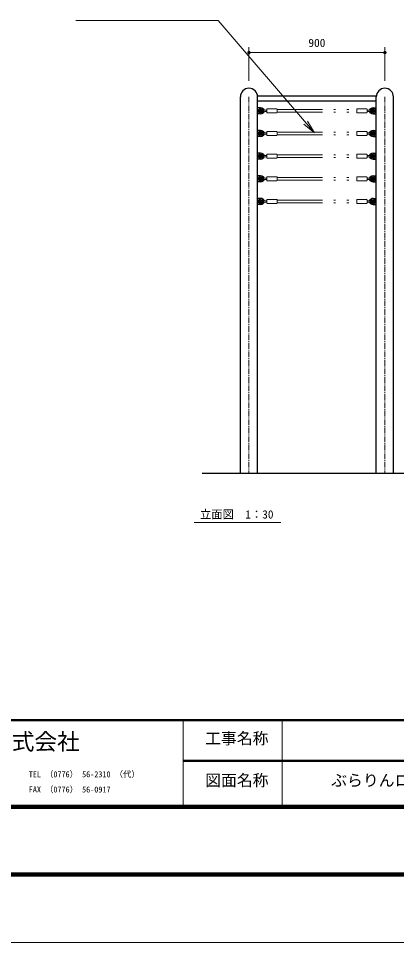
# Model space of a CAD drawing. Units: millimetres at full size, sheet at 1:30; details may follow other scales. Extents: x -600 to 13200, y -450 to 9360.
# Drawn here: x 5928 to 8432, y -450 to 5672 of the extents above; entities that cross this region are included whole.
import ezdxf
from ezdxf.enums import TextEntityAlignment as Align

# ---------------------------------------------------------------- set-up
doc = ezdxf.new("R2010")
doc.units = ezdxf.units.MM
doc.header["$LTSCALE"] = 30
for name, pattern in [('USER1', [1.874999, 1.25, -0.208333, 0.208333, -0.208333]), ('USER3', [21.250001, 10, -2.5, 0.416667, -2.5, 0.416667, -2.5, 0.416667, -2.5]), ('USER4', [15.416667, 10, -2.5, 0.416667, -2.5])]:
    doc.linetypes.add(name, pattern=pattern)
for name, color, linetype, lineweight in [('D-BMK', 2, 'USER4', 13), ('D-STR-1', 1, 'Continuous', 25), ('D-STR-2', 1, 'USER3', 13), ('D-STR-3', 8, 'Continuous', 13), ('D-STR-DIM', 7, 'Continuous', 18), ('D-STR-HTXT', 7, 'Continuous', 13), ('D-STR-TXT', 7, 'Continuous', 18), ('D-TTL', 2, 'Continuous', 140), ('D-TTL-FRAM', 7, 'Continuous', 50), ('D-TTL-TXT', 7, 'Continuous', 13), ('V-nasSTD', 3, 'Continuous', 140)]:
    doc.layers.add(name, color=color, linetype=linetype, lineweight=lineweight)
doc.styles.add('ＭＳ ゴシック', font='')
doc.styles.get('ＭＳ ゴシック').set_extended_font_data('MS Gothic')

# ---------------------------------------------------------------- blocks, each defined once
blk = doc.blocks.new('open_arrow')
at = {"color": 0, "linetype": 'Continuous', "lineweight": -2}
blk.add_lwpolyline([(7.5, 1.25), (0, 0), (7.5, -1.25)], dxfattribs=at)
blk = doc.blocks.new('filled_dot')
at = {"color": 0, "linetype": 'Continuous', "lineweight": -2, "const_width": 1.25}
blk.add_lwpolyline([(-0.625, 0, 1), (0.625, 0, 1)], format="xyb", close=True, dxfattribs=at)

msp = doc.modelspace()

# ---------------------------------------------------------------- linework, layer by layer
at = {"layer": 'D-BMK', "linetype": 'USER1', "lineweight": 18}
for p, q in [((7454.66, 5152.76), (7454.66, 2659.91)), ((8354.66, 5152.76), (8354.66, 2659.91))]:
    msp.add_line(p, q, dxfattribs=at)
at = {"layer": 'D-BMK'}
for p, q in [((7544.41, 5059.91), (7519.21, 5059.91)), ((7531.81, 5047.31), (7531.81, 5072.51)), ((8290.11, 5059.91), (8264.91, 5059.91)), ((8277.51, 5047.31), (8277.51, 5072.51)), ((7544.41, 4909.91), (7519.21, 4909.91)), ((7531.81, 4897.31), (7531.81, 4922.51)), ((8290.11, 4909.91), (8264.91, 4909.91)), ((8277.51, 4897.31), (8277.51, 4922.51)), ((7544.41, 4759.91), (7519.21, 4759.91)), ((7531.81, 4747.31), (7531.81, 4772.51)), ((8290.11, 4759.91), (8264.91, 4759.91)), ((8277.51, 4747.31), (8277.51, 4772.51)), ((7544.41, 4609.91), (7519.21, 4609.91)), ((7531.81, 4597.31), (7531.81, 4622.51)), ((8290.11, 4609.91), (8264.91, 4609.91)), ((8277.51, 4597.31), (8277.51, 4622.51)), ((7531.81, 4447.31), (7531.81, 4472.51)), ((8277.51, 4447.31), (8277.51, 4472.51)), ((7544.41, 4459.91), (7519.21, 4459.91)), ((8290.11, 4459.91), (8264.91, 4459.91))]:
    msp.add_line(p, q, dxfattribs=at)
at = {"layer": 'D-STR-1'}
for p, q in [((7397.51, 2659.91), (7397.51, 5152.76)), ((7511.34, 5160.02), (8297.97, 5160.02)), ((7511.81, 2659.91), (7511.81, 5152.76)), ((8297.51, 2659.91), (8297.51, 5152.76)), ((8411.81, 2659.91), (8411.81, 5152.76)), ((7511.81, 5126.02), (8297.51, 5126.02)), ((7531.81, 5079.91), (7511.81, 5079.91)), ((7531.81, 5039.91), (7511.81, 5039.91)), ((8277.51, 5079.91), (8297.51, 5079.91)), ((8277.51, 5039.91), (8297.51, 5039.91)), ((7531.81, 4929.91), (7511.81, 4929.91)), ((8277.51, 4929.91), (8297.51, 4929.91)), ((7531.81, 4889.91), (7511.81, 4889.91)), ((8277.51, 4889.91), (8297.51, 4889.91)), ((7531.81, 4779.91), (7511.81, 4779.91)), ((8277.51, 4779.91), (8297.51, 4779.91)), ((7531.81, 4739.91), (7511.81, 4739.91)), ((8277.51, 4739.91), (8297.51, 4739.91)), ((7531.81, 4629.91), (7511.81, 4629.91)), ((8277.51, 4629.91), (8297.51, 4629.91)), ((7531.81, 4589.91), (7511.81, 4589.91)), ((8277.51, 4589.91), (8297.51, 4589.91)), ((7531.81, 4479.91), (7511.81, 4479.91)), ((8277.51, 4479.91), (8297.51, 4479.91)), ((7531.81, 4439.91), (7511.81, 4439.91)), ((8277.51, 4439.91), (8297.51, 4439.91)), ((7144.16, 2659.91), (9247.48, 2659.91))]:
    msp.add_line(p, q, dxfattribs=at)
for centre in [(7531.81, 5059.91), (8277.51, 5059.91), (7531.81, 4909.91), (8277.51, 4909.91), (7531.81, 4759.91), (8277.51, 4759.91), (7531.81, 4609.91), (8277.51, 4609.91), (7531.81, 4459.91), (8277.51, 4459.91)]:
    msp.add_circle(centre, 7, dxfattribs=at)
for centre, radius, start, end in [((7454.66, 5152.76), 57.15, 0, 180), ((8354.66, 5152.76), 57.15, 0, 180), ((7531.81, 5059.91), 20, 270, 90), ((8277.51, 5059.91), 20, 90, 270), ((7531.81, 4909.91), 20, 270, 90), ((8277.51, 4909.91), 20, 90, 270), ((7531.81, 4759.91), 20, 270, 90), ((8277.51, 4759.91), 20, 90, 270), ((7531.81, 4609.91), 20, 270, 90), ((8277.51, 4609.91), 20, 90, 270), ((7531.81, 4459.91), 20, 270, 90), ((8277.51, 4459.91), 20, 90, 270)]:
    msp.add_arc(centre, radius, start, end, dxfattribs=at)
at = {"layer": 'D-STR-2'}
for p, q in [((7544.51, 5066.75), (7548.51, 5061.06)), ((7544.51, 5053.07), (7548.51, 5058.76)), ((7555.37, 5066.51), (7551.19, 5072.39)), ((7555.37, 5053.3), (7551.19, 5047.42)), ((7559.44, 5064.41), (7572.87, 5064.41)), ((7559.44, 5055.41), (7572.87, 5055.41)), ((7572.87, 5069.91), (7572.87, 5049.91)), ((7637.87, 5072.91), (7575.87, 5072.91)), ((7575.87, 5046.91), (7637.87, 5046.91)), ((7640.87, 5049.91), (7640.87, 5069.91)), ((7640.87, 5068.91), (8168.44, 5068.91)), ((7640.87, 5050.91), (8168.44, 5050.91)), ((8168.44, 5049.91), (8168.44, 5069.91)), ((8171.44, 5072.91), (8233.44, 5072.91)), ((8233.44, 5046.91), (8171.44, 5046.91)), ((8236.44, 5069.91), (8236.44, 5049.91)), ((8249.87, 5064.41), (8236.44, 5064.41)), ((8249.87, 5055.41), (8236.44, 5055.41)), ((8253.95, 5066.51), (8258.12, 5072.39)), ((8253.95, 5053.3), (8258.12, 5047.42)), ((8264.81, 5066.75), (8260.81, 5061.06)), ((8264.81, 5053.07), (8260.81, 5058.76)), ((7544.51, 4916.75), (7548.51, 4911.06)), ((7544.51, 4903.07), (7548.51, 4908.76)), ((7555.37, 4916.51), (7551.19, 4922.39)), ((7555.37, 4903.3), (7551.19, 4897.42)), ((7559.44, 4914.41), (7572.87, 4914.41)), ((7559.44, 4905.41), (7572.87, 4905.41)), ((7572.87, 4919.91), (7572.87, 4899.91)), ((7637.87, 4922.91), (7575.87, 4922.91)), ((7640.87, 4899.91), (7640.87, 4919.91)), ((7640.87, 4918.91), (8168.44, 4918.91)), ((7640.87, 4900.91), (8168.44, 4900.91)), ((8168.44, 4899.91), (8168.44, 4919.91)), ((8171.44, 4922.91), (8233.44, 4922.91)), ((8236.44, 4919.91), (8236.44, 4899.91)), ((8249.87, 4914.41), (8236.44, 4914.41)), ((8249.87, 4905.41), (8236.44, 4905.41)), ((8253.95, 4916.51), (8258.12, 4922.39)), ((8253.95, 4903.3), (8258.12, 4897.42)), ((8264.81, 4916.75), (8260.81, 4911.06)), ((8264.81, 4903.07), (8260.81, 4908.76)), ((7575.87, 4896.91), (7637.87, 4896.91)), ((8233.44, 4896.91), (8171.44, 4896.91)), ((7544.51, 4766.75), (7548.51, 4761.06)), ((7544.51, 4753.07), (7548.51, 4758.76)), ((7555.37, 4766.51), (7551.19, 4772.39)), ((7555.37, 4753.3), (7551.19, 4747.42)), ((7559.44, 4764.41), (7572.87, 4764.41)), ((7559.44, 4755.41), (7572.87, 4755.41)), ((7572.87, 4769.91), (7572.87, 4749.91)), ((7637.87, 4772.91), (7575.87, 4772.91)), ((7575.87, 4746.91), (7637.87, 4746.91)), ((7640.87, 4749.91), (7640.87, 4769.91)), ((7640.87, 4768.91), (8168.44, 4768.91)), ((7640.87, 4750.91), (8168.44, 4750.91)), ((8168.44, 4749.91), (8168.44, 4769.91)), ((8171.44, 4772.91), (8233.44, 4772.91)), ((8233.44, 4746.91), (8171.44, 4746.91)), ((8236.44, 4769.91), (8236.44, 4749.91)), ((8249.87, 4764.41), (8236.44, 4764.41)), ((8249.87, 4755.41), (8236.44, 4755.41)), ((8253.95, 4766.51), (8258.12, 4772.39)), ((8253.95, 4753.3), (8258.12, 4747.42)), ((8264.81, 4766.75), (8260.81, 4761.06)), ((8264.81, 4753.07), (8260.81, 4758.76)), ((7544.51, 4616.75), (7548.51, 4611.06)), ((7544.51, 4603.07), (7548.51, 4608.76)), ((7555.37, 4616.51), (7551.19, 4622.39)), ((7555.37, 4603.3), (7551.19, 4597.42)), ((7559.44, 4614.41), (7572.87, 4614.41)), ((7559.44, 4605.41), (7572.87, 4605.41)), ((7572.87, 4619.91), (7572.87, 4599.91)), ((7637.87, 4622.91), (7575.87, 4622.91)), ((7575.87, 4596.91), (7637.87, 4596.91)), ((7640.87, 4599.91), (7640.87, 4619.91)), ((7640.87, 4618.91), (8168.44, 4618.91)), ((7640.87, 4600.91), (8168.44, 4600.91)), ((8168.44, 4599.91), (8168.44, 4619.91)), ((8171.44, 4622.91), (8233.44, 4622.91)), ((8233.44, 4596.91), (8171.44, 4596.91)), ((8236.44, 4619.91), (8236.44, 4599.91)), ((8249.87, 4614.41), (8236.44, 4614.41)), ((8249.87, 4605.41), (8236.44, 4605.41)), ((8253.95, 4616.51), (8258.12, 4622.39)), ((8253.95, 4603.3), (8258.12, 4597.42)), ((8264.81, 4616.75), (8260.81, 4611.06)), ((8264.81, 4603.07), (8260.81, 4608.76)), ((7555.37, 4466.51), (7551.19, 4472.39)), ((7572.87, 4469.91), (7572.87, 4449.91)), ((7637.87, 4472.91), (7575.87, 4472.91)), ((7640.87, 4449.91), (7640.87, 4469.91)), ((8168.44, 4449.91), (8168.44, 4469.91)), ((8171.44, 4472.91), (8233.44, 4472.91)), ((8236.44, 4469.91), (8236.44, 4449.91)), ((8253.95, 4466.51), (8258.12, 4472.39)), ((7544.51, 4466.75), (7548.51, 4461.06)), ((7544.51, 4453.07), (7548.51, 4458.76)), ((7555.37, 4453.3), (7551.19, 4447.42)), ((7559.44, 4464.41), (7572.87, 4464.41)), ((7559.44, 4455.41), (7572.87, 4455.41)), ((7575.87, 4446.91), (7637.87, 4446.91)), ((7640.87, 4468.91), (8168.44, 4468.91)), ((7640.87, 4450.91), (8168.44, 4450.91)), ((8233.44, 4446.91), (8171.44, 4446.91)), ((8249.87, 4464.41), (8236.44, 4464.41)), ((8249.87, 4455.41), (8236.44, 4455.41)), ((8253.95, 4453.3), (8258.12, 4447.42)), ((8264.81, 4466.75), (8260.81, 4461.06)), ((8264.81, 4453.07), (8260.81, 4458.76))]:
    msp.add_line(p, q, dxfattribs=at)
for centre, radius, start, end in [((7536.41, 5059.91), 19.35, 40.1797, 319.8203), ((7536.41, 5059.91), 10.6, 40.1797, 319.8203), ((7546.87, 5059.91), 2, 324.87297, 35.12703), ((7559.44, 5069.41), 5, 215.3792, 270), ((7559.44, 5050.41), 5, 90, 144.6208), ((7575.87, 5069.91), 3, 90, 180), ((7575.87, 5049.91), 3, 180, 270), ((7637.87, 5069.91), 3, 0.00004, 90.00004), ((7637.87, 5049.91), 3, 270, 360), ((8171.44, 5069.91), 3, 90, 180), ((8171.44, 5049.91), 3, 180, 270), ((8233.44, 5069.91), 3, 0, 90), ((8233.44, 5049.91), 3, 269.99996, 359.99996), ((8249.87, 5069.41), 5, 270, 324.6208), ((8249.87, 5050.41), 5, 35.3792, 90), ((8272.91, 5059.91), 19.35, 220.1797, 139.8203), ((8262.44, 5059.91), 2, 144.87297, 215.12703), ((8272.91, 5059.91), 10.6, 220.1797, 139.8203), ((7536.41, 4909.91), 19.35, 40.1797, 319.8203), ((7536.41, 4909.91), 10.6, 40.1797, 319.8203), ((7546.87, 4909.91), 2, 324.87297, 35.12703), ((7559.44, 4919.41), 5, 215.3792, 270), ((7559.44, 4900.41), 5, 90, 144.6208), ((7575.87, 4919.91), 3, 90, 180), ((7575.87, 4899.91), 3, 180, 270), ((7637.87, 4919.91), 3, 0.00004, 90.00004), ((7637.87, 4899.91), 3, 270, 360), ((8171.44, 4919.91), 3, 90, 180), ((8171.44, 4899.91), 3, 180, 270), ((8233.44, 4919.91), 3, 0, 90), ((8233.44, 4899.91), 3, 269.99996, 359.99996), ((8249.87, 4919.41), 5, 270, 324.6208), ((8249.87, 4900.41), 5, 35.3792, 90), ((8272.91, 4909.91), 19.35, 220.1797, 139.8203), ((8262.44, 4909.91), 2, 144.87297, 215.12703), ((8272.91, 4909.91), 10.6, 220.1797, 139.8203), ((7536.41, 4759.91), 19.35, 40.1797, 319.8203), ((8272.91, 4759.91), 19.35, 220.1797, 139.8203), ((7536.41, 4759.91), 10.6, 40.1797, 319.8203), ((7546.87, 4759.91), 2, 324.87297, 35.12703), ((7559.44, 4769.41), 5, 215.3792, 270), ((7559.44, 4750.41), 5, 90, 144.6208), ((7575.87, 4769.91), 3, 90, 180), ((7575.87, 4749.91), 3, 180, 270), ((7637.87, 4769.91), 3, 0.00004, 90.00004), ((7637.87, 4749.91), 3, 270, 360), ((8171.44, 4769.91), 3, 90, 180), ((8171.44, 4749.91), 3, 180, 270), ((8233.44, 4769.91), 3, 0, 90), ((8233.44, 4749.91), 3, 269.99996, 359.99996), ((8249.87, 4769.41), 5, 270, 324.6208), ((8249.87, 4750.41), 5, 35.3792, 90), ((8262.44, 4759.91), 2, 144.87297, 215.12703), ((8272.91, 4759.91), 10.6, 220.1797, 139.8203), ((7536.41, 4609.91), 19.35, 40.1797, 319.8203), ((7536.41, 4609.91), 10.6, 40.1797, 319.8203), ((7546.87, 4609.91), 2, 324.87297, 35.12703), ((7559.44, 4619.41), 5, 215.3792, 270), ((7559.44, 4600.41), 5, 90, 144.6208), ((7575.87, 4619.91), 3, 90, 180), ((7575.87, 4599.91), 3, 180, 270), ((7637.87, 4619.91), 3, 0.00004, 90.00004), ((7637.87, 4599.91), 3, 270, 360), ((8171.44, 4619.91), 3, 90, 180), ((8171.44, 4599.91), 3, 180, 270), ((8233.44, 4619.91), 3, 0, 90), ((8233.44, 4599.91), 3, 269.99996, 359.99996), ((8249.87, 4619.41), 5, 270, 324.6208), ((8249.87, 4600.41), 5, 35.3792, 90), ((8272.91, 4609.91), 19.35, 220.1797, 139.8203), ((8262.44, 4609.91), 2, 144.87297, 215.12703), ((8272.91, 4609.91), 10.6, 220.1797, 139.8203), ((7536.41, 4459.91), 19.35, 40.1797, 319.8203), ((7536.41, 4459.91), 10.6, 40.1797, 319.8203), ((7575.87, 4469.91), 3, 90, 180), ((7637.87, 4469.91), 3, 0.00004, 90.00004), ((8171.44, 4469.91), 3, 90, 180), ((8233.44, 4469.91), 3, 0, 90), ((8272.91, 4459.91), 19.35, 220.1797, 139.8203), ((8272.91, 4459.91), 10.6, 220.1797, 139.8203), ((7546.87, 4459.91), 2, 324.87297, 35.12703), ((7559.44, 4469.41), 5, 215.3792, 270), ((7559.44, 4450.41), 5, 90, 144.6208), ((7575.87, 4449.91), 3, 180, 270), ((7637.87, 4449.91), 3, 270, 360), ((8171.44, 4449.91), 3, 180, 270), ((8233.44, 4449.91), 3, 269.99996, 359.99996), ((8249.87, 4469.41), 5, 270, 324.6208), ((8249.87, 4450.41), 5, 35.3792, 90), ((8262.44, 4459.91), 2, 144.87297, 215.12703)]:
    msp.add_arc(centre, radius, start, end, dxfattribs=at)
at = {"layer": 'D-STR-3'}
for points in [[(7527.74, 5057.56), (7531.81, 5055.21), (7535.88, 5057.56), (7535.88, 5062.26), (7531.81, 5064.61), (7527.74, 5062.26)], [(8273.44, 5057.56), (8277.51, 5055.21), (8281.58, 5057.56), (8281.58, 5062.26), (8277.51, 5064.61), (8273.44, 5062.26)], [(7527.74, 4907.56), (7531.81, 4905.21), (7535.88, 4907.56), (7535.88, 4912.26), (7531.81, 4914.61), (7527.74, 4912.26)], [(8273.44, 4907.56), (8277.51, 4905.21), (8281.58, 4907.56), (8281.58, 4912.26), (8277.51, 4914.61), (8273.44, 4912.26)], [(7527.74, 4757.56), (7531.81, 4755.21), (7535.88, 4757.56), (7535.88, 4762.26), (7531.81, 4764.61), (7527.74, 4762.26)], [(8273.44, 4757.56), (8277.51, 4755.21), (8281.58, 4757.56), (8281.58, 4762.26), (8277.51, 4764.61), (8273.44, 4762.26)], [(7527.74, 4607.56), (7531.81, 4605.21), (7535.88, 4607.56), (7535.88, 4612.26), (7531.81, 4614.61), (7527.74, 4612.26)], [(8273.44, 4607.56), (8277.51, 4605.21), (8281.58, 4607.56), (8281.58, 4612.26), (8277.51, 4614.61), (8273.44, 4612.26)], [(7527.74, 4457.56), (7531.81, 4455.21), (7535.88, 4457.56), (7535.88, 4462.26), (7531.81, 4464.61), (7527.74, 4462.26)], [(8273.44, 4457.56), (8277.51, 4455.21), (8281.58, 4457.56), (8281.58, 4462.26), (8277.51, 4464.61), (8273.44, 4462.26)]]:
    msp.add_lwpolyline(points, close=True, dxfattribs=at)
for centre in [(7531.81, 5059.91), (8277.51, 5059.91), (7531.81, 4909.91), (8277.51, 4909.91), (7531.81, 4759.91), (8277.51, 4759.91), (7531.81, 4609.91), (8277.51, 4609.91), (7531.81, 4459.91), (8277.51, 4459.91)]:
    msp.add_circle(centre, 10.5, dxfattribs=at)
at = {"layer": 'D-STR-3', "linetype": 'USER3', "lineweight": 9}
for centre in [(7531.81, 5059.91), (8277.51, 5059.91), (7531.81, 4909.91), (8277.51, 4909.91), (7531.81, 4759.91), (8277.51, 4759.91), (7531.81, 4609.91), (8277.51, 4609.91), (7531.81, 4459.91), (8277.51, 4459.91)]:
    msp.add_circle(centre, 6, dxfattribs=at)
at = {"layer": 'D-STR-3', "lineweight": 9}
for centre in [(8277.51, 5059.91), (8277.51, 4909.91), (8277.51, 4759.91), (8277.51, 4609.91), (8277.51, 4459.91)]:
    msp.add_circle(centre, 6, dxfattribs=at)
at = {"layer": 'D-STR-DIM'}
for p, q in [((7454.66, 5257.91), (7454.66, 5482.2)), ((8354.66, 5257.91), (8354.66, 5482.2)), ((7454.66, 5446.2), (8354.66, 5446.2))]:
    msp.add_line(p, q, dxfattribs=at)
at = {"layer": 'D-STR-HTXT'}
msp.add_lwpolyline([(7888.63, 4913.7), (7250.43, 5657.91), (7238.43, 5657.91), (6309.07, 5657.91), (6731.31, 5657.91)], dxfattribs=at)
at = {"layer": 'D-STR-TXT'}
msp.add_line((7091.25, 2333.82), (7665.58, 2333.82), dxfattribs=at)
at = {"layer": 'D-TTL'}
msp.add_lwpolyline([(0, 0), (12600, 0), (12600, 8910), (0, 8910)], close=True, dxfattribs=at)
at = {"layer": 'D-TTL-FRAM'}
for p, q in [((450, 1023.66), (12150, 1023.66)), ((9568.84, 753.66), (7018.84, 753.66))]:
    msp.add_line(p, q, dxfattribs=at)
at = {"layer": 'D-TTL-TXT'}
for p, q in [((7018.84, 1023.66), (7018.84, 450)), ((7673.94, 450), (7673.94, 1023.66))]:
    msp.add_line(p, q, dxfattribs=at)
at = {"layer": 'V-nasSTD', "color": 7, "lineweight": 13}
msp.add_lwpolyline([(-600, -450), (-600, 9360), (13200, 9360), (13200, -450)], close=True, dxfattribs=at)
at = {"layer": 'V-nasSTD'}
msp.add_lwpolyline([(450, 450), (450, 8460), (12150, 8460), (12150, 450)], close=True, dxfattribs=at)

# ---------------------------------------------------------------- block references
at = {"layer": 'D-STR-DIM', "xscale": 9, "yscale": 9}
msp.add_blockref('filled_dot', (7454.66, 5446.2), dxfattribs=at)
at = {"layer": 'D-STR-DIM', "xscale": 9, "yscale": 9, "rotation": 180}
msp.add_blockref('filled_dot', (8354.66, 5446.2), dxfattribs=at)
at = {"layer": 'D-STR-HTXT', "xscale": 12, "yscale": 12, "rotation": 130.6}
msp.add_blockref('open_arrow', (7888.63, 4913.7), dxfattribs=at)

# ---------------------------------------------------------------- texts
at = {"layer": 'D-STR-DIM', "style": 'ＭＳ ゴシック'}
msp.add_text('900', height=54.99, dxfattribs=at).set_placement((7904.66, 5510.33), align=Align.MIDDLE_CENTER)
at = {"layer": 'D-STR-TXT', "style": 'ＭＳ ゴシック'}
msp.add_text('立面図\u30001：30', height=54.99, dxfattribs=at).set_placement((7373.55, 2386.32), align=Align.MIDDLE_CENTER)
at = {"layer": 'D-TTL-TXT', "style": 'ＭＳ ゴシック'}
for s, height, p in [('上屋敷工業株式会社', 110, (4983.4, 793.23)), ('工事名称', 76.98, (7164.24, 840.91)), ('TEL （0776） 56-2310 （代）', 39.59, (5996.4, 632.97)), ('図面名称', 76.98, (7164.24, 563.1)), ('ぶらりんロープ (KFT-03)', 76.98, (7998.87, 563.1)), ('FAX （0776） 56-0917', 39.59, (5996.4, 532.22))]:
    msp.add_text(s, height=height, dxfattribs=at).set_placement(p, align=Align.BOTTOM_LEFT)

doc.saveas('drawing.dxf')
